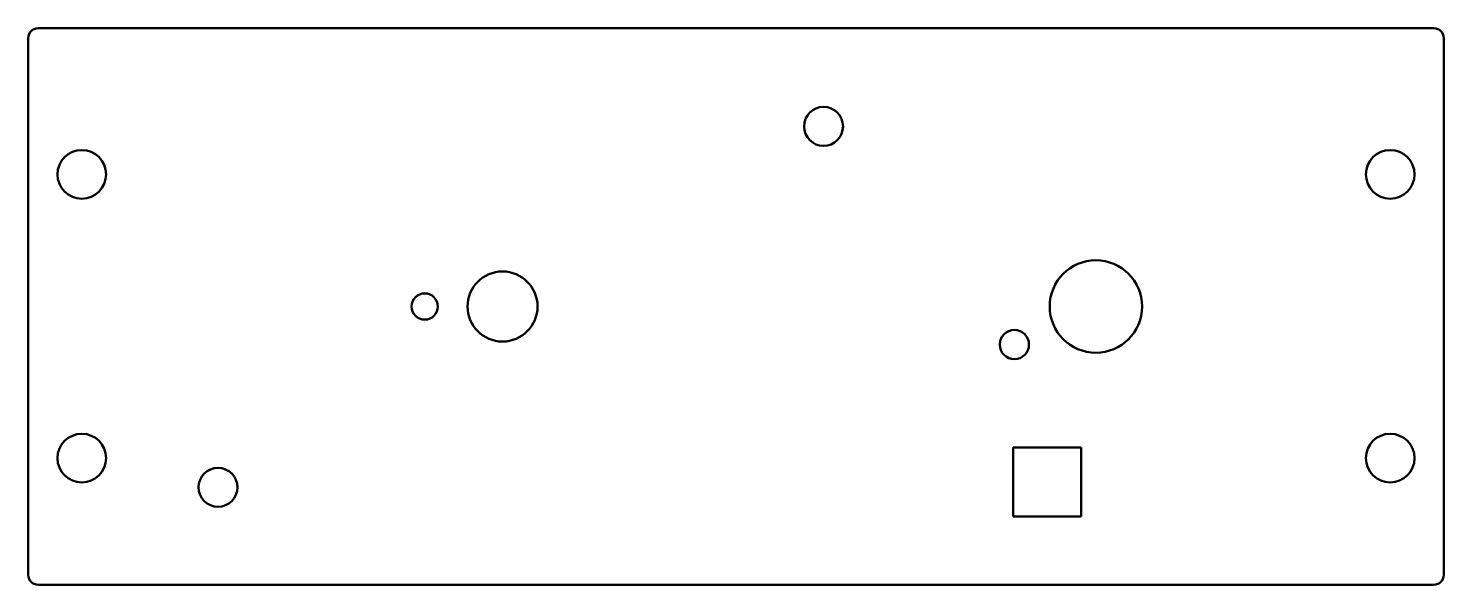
# Model space of a CAD drawing. Header units: millimetres. Extents: x 143 to 288, y 129 to 186.
import ezdxf

# ---------------------------------------------------------------- set-up
doc = ezdxf.new("R2010")
doc.units = ezdxf.units.MM
doc.header["$LTSCALE"] = 0.75
doc.layers.add('Visible', color=7, linetype='Continuous', lineweight=50)

msp = doc.modelspace()

# ---------------------------------------------------------------- linework, layer by layer
at = {"layer": 'Visible', "extrusion": (-1e-16, -1, 0)}
for p, q in [((143.680122, 185.729662), (287.180122, 185.729662)), ((142.680122, 129.579662), (142.680122, 184.729662)), ((288.180122, 184.729662), (288.180122, 129.579662)), ((243.914192, 142.679662), (243.914192, 135.579662)), ((250.914192, 142.679662), (243.914192, 142.679662)), ((250.914192, 135.579662), (250.914192, 142.679662)), ((243.914192, 135.579662), (250.914192, 135.579662)), ((287.180122, 128.579662), (143.680122, 128.579662))]:
    msp.add_line(p, q, dxfattribs=at)
at = {"layer": 'Visible'}
for centre, radius in [((224.430122, 175.654662), 2), ((148.18012, 170.729662), 2.5), ((282.680124, 170.729662), 2.5), ((252.430122, 157.154662), 4.75), ((191.430122, 157.154662), 3.6), ((183.430122, 157.154662), 1.35), ((244.046775, 153.245443), 1.5), ((148.180122, 141.579662), 2.5), ((282.680122, 141.579662), 2.5), ((162.180122, 138.579662), 2)]:
    msp.add_circle(centre, radius, dxfattribs=at)
at = {"layer": 'Visible', "extrusion": (0, 0, -1)}
for centre, start, end in [((-143.680122, 184.729662), 0, 90), ((-287.180122, 184.729662), 90, 180), ((-143.680122, 129.579662), 270, 0), ((-287.180122, 129.579662), 180, 270)]:
    msp.add_arc(centre, 1, start, end, dxfattribs=at)

doc.saveas('drawing.dxf')
